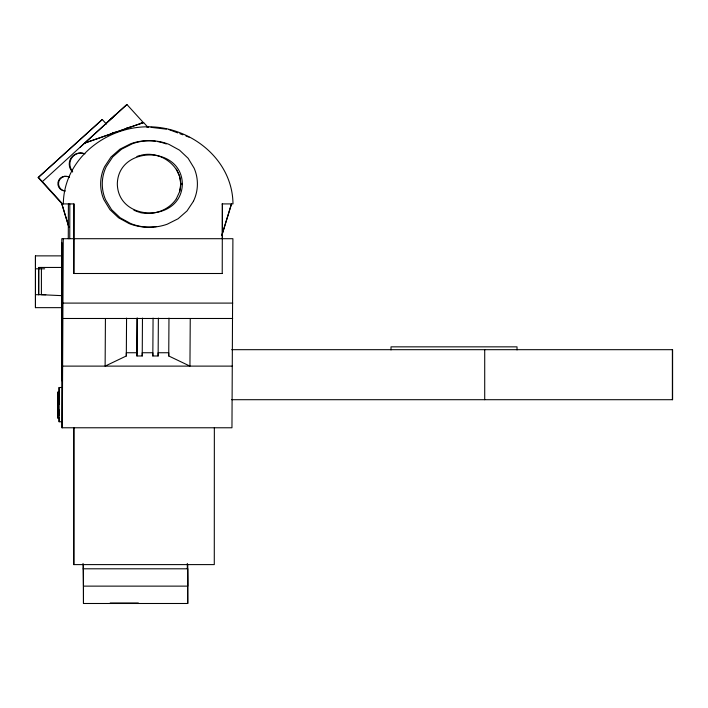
<?xml version="1.0" encoding="UTF-8"?>
<svg xmlns="http://www.w3.org/2000/svg" width="708" height="708" viewBox="0 0 708 708"><rect width="100%" height="100%" fill="white"/><g stroke="black" fill="none" stroke-linecap="round" stroke-linejoin="round"><path stroke-width="1.06" d="M57.773 417.986L57.746 391.958L57.711 417.986L59.145 417.986M59.145 409.985L59.145 415.242L57.773 415.242M74.021 564.603L74.083 427.774M83.04 563.418L83.031 568.798L187.753 568.798L187.762 564.603M187.753 568.798L187.753 603.49L83.473 603.49L83.473 564.603M187.31 568.798L187.319 563.418M214.347 427.774L214.285 564.603L73.588 564.603L73.588 427.774M57.72 401.861L57.72 395.48M61.915 256.305L61.977 242.915L61.977 320.609L61.915 307.219M62.136 290.191L62.109 295.67L41.409 294.705L41.409 267.447M62.313 427.774L63.26 238.702M69.756 238.702L69.827 203.913M68.853 227.109L61.782 203.913L73.933 203.913L73.782 273.5L222.303 273.5M73.862 273.5L73.933 203.913M222.224 273.5L222.374 203.913L222.374 238.702M61.782 307.254L61.782 427.774L231.959 427.774L232.905 238.702L61.782 238.702L61.782 256.393M35.453 255.871L35.453 307.653L61.977 307.653L61.977 255.871L35.453 255.871L35.453 307.653M68.278 238.702L68.41 203.913M105.43 318.485L105.12 366.116L126.316 355.974L126.564 318.087M142.467 318.087L142.228 355.974L136.927 355.974L137.148 318.104M136.927 355.974L137.166 318.087M158.371 318.087L158.132 355.974L152.831 355.974L153.07 318.087M190.248 318.485L189.948 366.116L168.734 355.974L168.973 318.087M57.729 395.568L57.746 394.701L57.764 398.073M59.1 392.869L59.109 391.958L59.145 404.542M38.71 294.705L38.71 268.81M63.331 203.913C63.729 159.415 105.501 126.564 148.158 126.803C190.815 126.564 232.587 159.415 232.985 203.913L222.02 203.913M179.593 191.611C186.381 169.433 161.849 149.574 140.883 155.282M182.354 183.956C181.593 222.622 118.086 222.622 117.324 183.956C118.086 145.299 181.593 145.299 182.354 183.956L180.699 183.956M222.108 234.49L231.428 203.913M221.799 235.543L231.56 203.913M176.363 198.736L179.646 191.611L180.761 183.956L179.593 176.31M193.434 201.276L187.018 210.94L178.071 218.772L167.194 224.224A51.941 51.941 0 0 1 130.794 223.595L120.156 217.754L111.545 209.621L105.545 199.736A39.666 39.666 0 0 1 106.253 166.645L112.66 156.981L121.608 149.149L132.484 143.689A51.941 51.941 0 0 1 168.885 144.326L179.522 150.158L188.133 158.291L194.134 168.177A39.666 39.666 0 0 1 193.426 201.267M176.398 198.736C168.593 210.488 153.388 215.692 139.83 212.506M106.404 124.077L102.262 119.519L38.17 177.566L62.074 203.913M113.731 116.554L116.085 114.36L106.448 123.006M147.485 126.803L143.618 122.546L84.801 143.06L143.326 122.546L126.918 104.51L42.392 181.62M106.687 123.006L80.261 147.122M38.17 177.566L102.262 119.519M105.97 123.422L126.918 104.51M136.892 156.512L139.83 155.406M111.05 133.706L115.174 132.263M125.493 128.67L129.617 127.228M139.936 123.626L143.618 122.546M111.183 133.706L115.324 132.263M125.697 128.67L128.803 127.59M140.211 123.626L143.326 122.546M146.901 126.803L148.158 126.803M62.472 246.791L62.277 381.037M38.657 267.447L61.348 267.447M35.497 268.81L44.675 268.81M62.021 271.553L62.109 267.845L62.145 277.315M35.497 294.705L45.763 294.705M62.056 294.705L62.109 295.67M63.118 303.095L232.764 303.095M63.021 318.485L232.666 318.485M231.728 349.681L672.6 349.681L672.6 399.701L231.728 399.701M136.918 352.743L126.316 352.743L126.316 355.974M62.711 366.116L232.357 366.116M61.897 387.506L59.065 387.506L59.065 393.029M61.897 421.747L59.065 421.747L59.065 417.331M110.174 602.995L138.343 602.995M146.609 126.803L148.804 127.068M150.999 127.334L166.362 129.166M168.557 129.431L177.761 132.9M179.814 133.67L182.876 134.821M185.947 135.98L189.018 137.131M133.954 210.294L138.848 212.135M38.648 177.566L62.658 203.913M176.363 169.177L179.611 176.31M61.915 203.913L68.95 227.295M187.753 603.49L187.62 568.798L187.77 586.127L83.491 586.127L83.332 568.798L83.473 603.49M168.734 355.974L168.725 352.743L158.123 352.743L158.132 355.974M152.831 355.974L152.822 352.743L142.219 352.743L142.228 355.974M672.379 349.681L672.379 399.701M517.026 349.929L517.026 346.849L391.011 346.849L391.011 349.929M484.715 349.681L484.715 399.701M62.357 246.791L62.446 381.338M59.153 387.506L59.153 421.747M38.683 267.447L38.63 294.705M156.574 226.533A51.941 51.941 0 0 1 154.53 226.817M153.512 226.932A51.941 51.941 0 0 1 129.166 223.595L118.528 217.754L109.917 209.621L103.917 199.736A39.666 39.666 0 0 1 104.625 166.645L111.032 156.981L119.979 149.149L130.856 143.689A51.941 51.941 0 0 1 155.326 141.202M157.344 141.52A51.941 51.941 0 0 1 166.3 143.963M72.623 172.017A11.036 11.036 0 0 1 82.65 153.282M64.711 191.01A7.381 7.381 0 0 1 57.976 182.416A7.381 7.381 0 0 1 67.163 176.522M72.632 171.38A11.036 11.036 0 0 1 84.978 153.813M65.331 191.01A7.381 7.381 0 0 1 58.817 181.496A7.381 7.381 0 0 1 69.534 177.239M57.711 404.542L57.711 409.985L57.782 404.542"/></g></svg>
